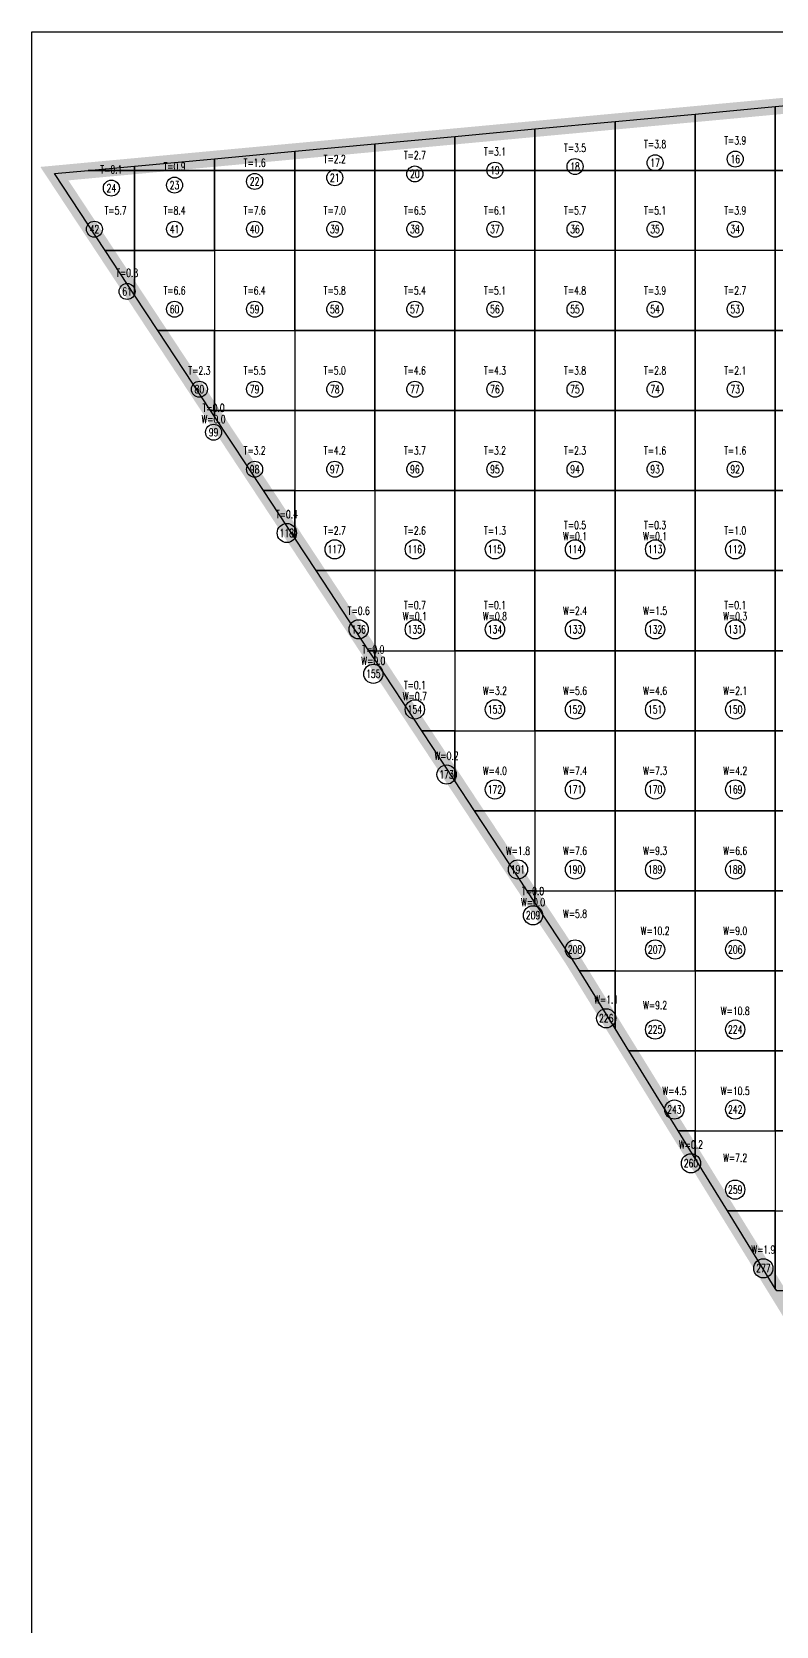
# Model space of a CAD drawing. Extents: x 4283 to 40403, y 1134 to 1764.
# Drawn here: x 12062 to 12108.4, y 1574.5 to 1674.1 of the extents above; entities that cross this region are included whole.
import ezdxf
from ezdxf.enums import TextEntityAlignment as Align

# ---------------------------------------------------------------- set-up
doc = ezdxf.new("R2010")
doc.units = 0
for name, color, linetype in [('tdz_13-3方格网', 2, 'Continuous'), ('tdz_13-3方格网计算', 7, 'Continuous'), ('tdz_土方计算图', 7, 'Continuous'), ('tdz_格田', 6, 'Continuous')]:
    doc.layers.add(name, color=color, linetype=linetype)
doc.styles.add('GLandNum', font='txt_____.ttf', dxfattribs={"width": 0.7, "height": 0.5})

msp = doc.modelspace()

# ---------------------------------------------------------------- linework, layer by layer
at = {"layer": 'tdz_13-3方格网', "linetype": 'Continuous'}
for points in [[(12108.392, 1669.424, 3395.917), (12108.392, 1665.434, 3396.079), (12103.392, 1665.434, 3396.137), (12103.392, 1668.959, 3396.042)], [(12113.392, 1669.889, 3395.789), (12113.392, 1665.434, 3395.789), (12108.392, 1665.434, 3396.079), (12108.392, 1669.424, 3395.917)], [(12098.392, 1668.493, 3396.162), (12098.392, 1665.434, 3396.254), (12093.392, 1665.434, 3396.368), (12093.392, 1668.028, 3396.282)], [(12103.392, 1668.959, 3396.042), (12103.392, 1665.434, 3396.137), (12098.392, 1665.434, 3396.254), (12098.392, 1668.493, 3396.162)], [(12088.392, 1667.563, 3396.401), (12088.392, 1665.434, 3396.472), (12083.392, 1665.434, 3396.576), (12083.392, 1667.098, 3396.521)], [(12093.392, 1668.028, 3396.282), (12093.392, 1665.434, 3396.368), (12088.392, 1665.434, 3396.472), (12088.392, 1667.563, 3396.401)], [(12078.392, 1666.633, 3396.641), (12078.392, 1665.434, 3396.681), (12073.392, 1665.434, 3396.785), (12073.392, 1666.168, 3396.761)], [(12083.392, 1667.098, 3396.521), (12083.392, 1665.434, 3396.576), (12078.392, 1665.434, 3396.681), (12078.392, 1666.633, 3396.641)], [(12065.506, 1665.434, 3396.949), (12068.392, 1665.434, 3396.889), (12068.392, 1660.434, 3397.037), (12066.557, 1660.434, 3397.079), (12063.392, 1665.237, 3397)], [(12068.392, 1665.702, 3396.88), (12068.392, 1665.434, 3396.889), (12065.506, 1665.434, 3396.949)], [(12073.392, 1666.168, 3396.761), (12073.392, 1665.434, 3396.785), (12068.392, 1665.434, 3396.889), (12068.392, 1665.702, 3396.88)], [(12068.392, 1660.434, 3397.037), (12068.392, 1665.434, 3396.889), (12073.392, 1665.434, 3396.785), (12073.392, 1660.434, 3396.959)], [(12073.392, 1660.434, 3396.959), (12073.392, 1665.434, 3396.785), (12078.392, 1665.434, 3396.681), (12078.392, 1660.434, 3396.855)], [(12078.392, 1660.434, 3396.855), (12078.392, 1665.434, 3396.681), (12083.392, 1665.434, 3396.576), (12083.392, 1660.434, 3396.739)], [(12083.392, 1660.434, 3396.739), (12083.392, 1665.434, 3396.576), (12088.392, 1665.434, 3396.472), (12088.392, 1660.434, 3396.623)], [(12088.392, 1660.434, 3396.623), (12088.392, 1665.434, 3396.472), (12093.392, 1665.434, 3396.368), (12093.392, 1660.434, 3396.506)], [(12093.392, 1660.434, 3396.506), (12093.392, 1665.434, 3396.368), (12098.392, 1665.434, 3396.254), (12098.392, 1660.434, 3396.389)], [(12098.392, 1660.434, 3396.389), (12098.392, 1665.434, 3396.254), (12103.392, 1665.434, 3396.137), (12103.392, 1660.434, 3396.306)], [(12103.392, 1660.434, 3396.306), (12103.392, 1665.434, 3396.137), (12108.392, 1665.434, 3396.079), (12108.392, 1660.434, 3396.246)], [(12108.392, 1660.434, 3396.246), (12108.392, 1665.434, 3396.079), (12113.392, 1665.434, 3395.789), (12113.392, 1660.434, 3396.144)], [(12066.557, 1660.434, 3397.079), (12068.392, 1660.434, 3397.037), (12068.392, 1657.649, 3397.125)], [(12068.392, 1657.649, 3397.125), (12068.392, 1660.434, 3397.037), (12073.392, 1660.434, 3396.959), (12073.392, 1655.434, 3397.078), (12069.852, 1655.434, 3397.161)], [(12073.392, 1660.434, 3396.959), (12073.392, 1655.434, 3397.078), (12078.392, 1655.434, 3396.992), (12078.392, 1660.434, 3396.855)], [(12078.392, 1660.434, 3396.855), (12078.392, 1655.434, 3396.992), (12083.392, 1655.434, 3396.875), (12083.392, 1660.434, 3396.739)], [(12083.392, 1660.434, 3396.739), (12083.392, 1655.434, 3396.875), (12088.392, 1655.434, 3396.758), (12088.392, 1660.434, 3396.623)], [(12088.392, 1660.434, 3396.623), (12088.392, 1655.434, 3396.758), (12093.392, 1655.434, 3396.641), (12093.392, 1660.434, 3396.506)], [(12093.392, 1660.434, 3396.506), (12093.392, 1655.434, 3396.641), (12098.392, 1655.434, 3396.524), (12098.392, 1660.434, 3396.389)], [(12098.392, 1660.434, 3396.389), (12098.392, 1655.434, 3396.524), (12103.392, 1655.434, 3396.473), (12103.392, 1660.434, 3396.306)], [(12103.392, 1660.434, 3396.306), (12103.392, 1655.434, 3396.473), (12108.392, 1655.434, 3396.341), (12108.392, 1660.434, 3396.246)], [(12108.392, 1660.434, 3396.246), (12108.392, 1655.434, 3396.341), (12113.392, 1655.434, 3396.205), (12113.392, 1660.434, 3396.144)], [(12069.852, 1655.434, 3397.161), (12073.392, 1655.434, 3397.078), (12073.392, 1650.434, 3397.235), (12073.146, 1650.434, 3397.243)], [(12073.392, 1650.434, 3397.235), (12073.392, 1655.434, 3397.078), (12078.392, 1655.434, 3396.992), (12078.392, 1650.434, 3397.119)], [(12078.392, 1655.434, 3396.992), (12078.392, 1650.434, 3397.119), (12083.392, 1650.434, 3397.013), (12083.392, 1655.434, 3396.875)], [(12083.392, 1655.434, 3396.875), (12083.392, 1650.434, 3397.013), (12088.392, 1650.434, 3396.895), (12088.392, 1655.434, 3396.758)], [(12088.392, 1655.434, 3396.758), (12088.392, 1650.434, 3396.895), (12093.392, 1650.434, 3396.776), (12093.392, 1655.434, 3396.641)], [(12093.392, 1655.434, 3396.641), (12093.392, 1650.434, 3396.776), (12098.392, 1650.434, 3396.688), (12098.392, 1655.434, 3396.524)], [(12098.392, 1655.434, 3396.524), (12098.392, 1650.434, 3396.688), (12103.392, 1650.434, 3396.596), (12103.392, 1655.434, 3396.473)], [(12103.392, 1655.434, 3396.473), (12103.392, 1650.434, 3396.596), (12108.392, 1650.434, 3396.458), (12108.392, 1655.434, 3396.341)], [(12108.392, 1655.434, 3396.341), (12108.392, 1650.434, 3396.458), (12113.392, 1650.434, 3396.32), (12113.392, 1655.434, 3396.205)], [(12073.146, 1650.434, 3397.243), (12073.392, 1650.434, 3397.235), (12073.392, 1650.061, 3397.249)], [(12073.392, 1650.061, 3397.249), (12073.392, 1650.434, 3397.235), (12078.392, 1650.434, 3397.119), (12078.392, 1645.434, 3397.262), (12076.441, 1645.434, 3397.325)], [(12078.392, 1650.434, 3397.119), (12078.392, 1645.434, 3397.262), (12083.392, 1645.434, 3397.142), (12083.392, 1650.434, 3397.013)], [(12083.392, 1650.434, 3397.013), (12083.392, 1645.434, 3397.142), (12088.392, 1645.434, 3397.036), (12088.392, 1650.434, 3396.895)], [(12088.392, 1650.434, 3396.895), (12088.392, 1645.434, 3397.036), (12093.392, 1645.434, 3396.949), (12093.392, 1650.434, 3396.776)], [(12093.392, 1650.434, 3396.776), (12093.392, 1645.434, 3396.949), (12098.392, 1645.434, 3396.867), (12098.392, 1650.434, 3396.688)], [(12098.392, 1650.434, 3396.688), (12098.392, 1645.434, 3396.867), (12103.392, 1645.434, 3396.728), (12103.392, 1650.434, 3396.596)], [(12103.392, 1650.434, 3396.596), (12103.392, 1645.434, 3396.728), (12108.392, 1645.434, 3396.571), (12108.392, 1650.434, 3396.458)], [(12108.392, 1650.434, 3396.458), (12108.392, 1645.434, 3396.571), (12113.392, 1645.434, 3396.434), (12113.392, 1650.434, 3396.32)], [(12076.441, 1645.434, 3397.325), (12078.392, 1645.434, 3397.262), (12078.392, 1642.473, 3397.374)], [(12078.392, 1642.473, 3397.374), (12078.392, 1645.434, 3397.262), (12083.392, 1645.434, 3397.142), (12083.392, 1640.434, 3397.288), (12079.736, 1640.434, 3397.407)], [(12083.392, 1645.434, 3397.142), (12083.392, 1640.434, 3397.288), (12088.392, 1640.434, 3397.206), (12088.392, 1645.434, 3397.036)], [(12088.392, 1645.434, 3397.036), (12088.392, 1640.434, 3397.206), (12093.392, 1640.434, 3397.134), (12093.392, 1645.434, 3396.949)], [(12093.392, 1645.434, 3396.949), (12093.392, 1640.434, 3397.134), (12098.392, 1640.434, 3397.051), (12098.392, 1645.434, 3396.867)], [(12098.392, 1645.434, 3396.867), (12098.392, 1640.434, 3397.051), (12103.392, 1640.434, 3396.868), (12103.392, 1645.434, 3396.728)], [(12103.392, 1645.434, 3396.728), (12103.392, 1640.434, 3396.868), (12108.392, 1640.434, 3396.702), (12108.392, 1645.434, 3396.571)], [(12108.392, 1645.434, 3396.571), (12108.392, 1640.434, 3396.702), (12113.392, 1640.434, 3396.547), (12113.392, 1645.434, 3396.434)], [(12079.736, 1640.434, 3397.407), (12083.392, 1640.434, 3397.288), (12083.392, 1635.434, 3397.478), (12083.03, 1635.434, 3397.49)], [(12083.392, 1640.434, 3397.288), (12083.392, 1635.434, 3397.478), (12088.392, 1635.434, 3397.411), (12088.392, 1640.434, 3397.206)], [(12088.392, 1640.434, 3397.206), (12088.392, 1635.434, 3397.411), (12093.392, 1635.434, 3397.383), (12093.392, 1640.434, 3397.134)], [(12093.392, 1640.434, 3397.134), (12093.392, 1635.434, 3397.383), (12098.392, 1635.434, 3397.28), (12098.392, 1640.434, 3397.051)], [(12098.392, 1640.434, 3397.051), (12098.392, 1635.434, 3397.28), (12103.392, 1635.434, 3397.048), (12103.392, 1640.434, 3396.868)], [(12103.392, 1640.434, 3396.868), (12103.392, 1635.434, 3397.048), (12108.392, 1635.434, 3396.857), (12108.392, 1640.434, 3396.702)], [(12108.392, 1640.434, 3396.702), (12108.392, 1635.434, 3396.857), (12113.392, 1635.434, 3396.675), (12113.392, 1640.434, 3396.547)], [(12083.03, 1635.434, 3397.49), (12083.392, 1635.434, 3397.478), (12083.392, 1634.885, 3397.499)], [(12083.392, 1634.885, 3397.499), (12083.392, 1635.434, 3397.478), (12088.392, 1635.434, 3397.411), (12088.392, 1630.434, 3397.504), (12086.325, 1630.434, 3397.572)], [(12088.392, 1635.434, 3397.411), (12088.392, 1630.434, 3397.504), (12093.392, 1630.434, 3397.605), (12093.392, 1635.434, 3397.383)], [(12093.392, 1635.434, 3397.383), (12093.392, 1630.434, 3397.605), (12098.392, 1630.434, 3397.509), (12098.392, 1635.434, 3397.28)], [(12098.392, 1635.434, 3397.28), (12098.392, 1630.434, 3397.509), (12103.392, 1630.434, 3397.261), (12103.392, 1635.434, 3397.048)], [(12103.392, 1635.434, 3397.048), (12103.392, 1630.434, 3397.261), (12108.392, 1630.434, 3397.006), (12108.392, 1635.434, 3396.857)], [(12108.392, 1635.434, 3396.857), (12108.392, 1630.434, 3397.006), (12113.392, 1630.434, 3396.817), (12113.392, 1635.434, 3396.675)], [(12086.325, 1630.434, 3397.572), (12088.392, 1630.434, 3397.504), (12088.392, 1627.297, 3397.623)], [(12088.392, 1627.297, 3397.623), (12088.392, 1630.434, 3397.504), (12093.392, 1630.434, 3397.605), (12093.392, 1625.434, 3397.651), (12089.62, 1625.434, 3397.654)], [(12093.392, 1630.434, 3397.605), (12093.392, 1625.434, 3397.651), (12098.392, 1625.434, 3397.714), (12098.392, 1630.434, 3397.509)], [(12098.392, 1630.434, 3397.509), (12098.392, 1625.434, 3397.714), (12103.392, 1625.434, 3397.459), (12103.392, 1630.434, 3397.261)], [(12103.392, 1630.434, 3397.261), (12103.392, 1625.434, 3397.459), (12108.392, 1625.434, 3397.205), (12108.392, 1630.434, 3397.006)], [(12108.392, 1630.434, 3397.006), (12108.392, 1625.434, 3397.205), (12113.392, 1625.434, 3396.952), (12113.392, 1630.434, 3396.817)], [(12089.62, 1625.434, 3397.654), (12093.392, 1625.434, 3397.651), (12093.392, 1620.434, 3397.72), (12092.914, 1620.434, 3397.736)], [(12093.392, 1625.434, 3397.651), (12093.392, 1620.434, 3397.72), (12098.392, 1620.434, 3397.836), (12098.392, 1625.434, 3397.714)], [(12098.392, 1625.434, 3397.714), (12098.392, 1620.434, 3397.836), (12103.392, 1620.434, 3397.655), (12103.392, 1625.434, 3397.459)], [(12103.392, 1625.434, 3397.459), (12103.392, 1620.434, 3397.655), (12108.392, 1620.434, 3397.401), (12108.392, 1625.434, 3397.205)], [(12108.392, 1625.434, 3397.205), (12108.392, 1620.434, 3397.401), (12113.392, 1620.434, 3397.151), (12113.392, 1625.434, 3396.952)], [(12092.914, 1620.434, 3397.736), (12093.392, 1620.434, 3397.72), (12093.392, 1619.709, 3397.748)], [(12093.392, 1619.709, 3397.748), (12093.392, 1620.434, 3397.72), (12098.392, 1620.434, 3397.836), (12098.392, 1615.434, 3397.881), (12096.178, 1615.434, 3397.807), (12095.739, 1616.147, 3397.806)], [(12098.392, 1620.434, 3397.836), (12098.392, 1615.434, 3397.881), (12103.392, 1615.434, 3397.851), (12103.392, 1620.434, 3397.655)], [(12103.392, 1620.434, 3397.655), (12103.392, 1615.434, 3397.851), (12108.392, 1615.434, 3397.6), (12108.392, 1620.434, 3397.401)], [(12108.392, 1620.434, 3397.401), (12108.392, 1615.434, 3397.6), (12113.392, 1615.434, 3397.329), (12113.392, 1620.434, 3397.151)], [(12096.178, 1615.434, 3397.807), (12098.392, 1615.434, 3397.881), (12098.392, 1611.839, 3397.809)], [(12098.392, 1611.839, 3397.809), (12098.392, 1615.434, 3397.881), (12103.392, 1615.434, 3397.851), (12103.392, 1610.434, 3398.007), (12099.257, 1610.434, 3397.81)], [(12103.392, 1615.434, 3397.851), (12103.392, 1610.434, 3398.007), (12108.392, 1610.434, 3397.746), (12108.392, 1615.434, 3397.6)], [(12108.392, 1615.434, 3397.6), (12108.392, 1610.434, 3397.746), (12113.392, 1610.434, 3397.479), (12113.392, 1615.434, 3397.329)], [(12099.257, 1610.434, 3397.81), (12103.392, 1610.434, 3398.007), (12103.392, 1605.434, 3397.92), (12102.336, 1605.434, 3397.813)], [(12103.392, 1610.434, 3398.007), (12103.392, 1605.434, 3397.92), (12108.392, 1605.434, 3397.89), (12108.392, 1610.434, 3397.746)], [(12108.392, 1610.434, 3397.746), (12108.392, 1605.434, 3397.89), (12113.392, 1605.434, 3397.678), (12113.392, 1610.434, 3397.479)], [(12102.336, 1605.434, 3397.813), (12103.392, 1605.434, 3397.92), (12103.392, 1603.719, 3397.814)], [(12103.392, 1603.719, 3397.814), (12103.392, 1605.434, 3397.92), (12108.392, 1605.434, 3397.89), (12108.392, 1600.434, 3398), (12105.415, 1600.434, 3397.816)], [(12108.392, 1605.434, 3397.89), (12108.392, 1600.434, 3398), (12113.392, 1600.434, 3397.823), (12113.392, 1605.434, 3397.678)], [(12105.415, 1600.434, 3397.816), (12108.392, 1600.434, 3398), (12108.392, 1595.599, 3397.818)], [(12108.392, 1595.599, 3397.818), (12108.392, 1600.434, 3398), (12113.392, 1600.434, 3397.823), (12113.392, 1595.434, 3397.978), (12108.493, 1595.434, 3397.819)]]:
    msp.add_polyline3d(points, close=True, dxfattribs=at)
at = {"layer": 'tdz_13-3方格网计算', "color": 7, "linetype": 'Continuous'}
for centre, radius in [((12100.892, 1665.913), 0.5), ((12105.892, 1666.146), 0.5), ((12075.892, 1664.75), 0.5), ((12080.892, 1664.983), 0.5), ((12085.892, 1665.216), 0.5), ((12090.892, 1665.448), 0.5), ((12095.892, 1665.681), 0.5), ((12066.949, 1664.334), 0.5), ((12070.892, 1664.518), 0.5), ((12065.892, 1661.767), 0.5), ((12070.892, 1661.767), 0.5), ((12075.892, 1661.767), 0.5), ((12080.892, 1661.767), 0.5), ((12085.892, 1661.767), 0.5), ((12090.892, 1661.767), 0.5), ((12095.892, 1661.767), 0.5), ((12100.892, 1661.767), 0.5), ((12105.892, 1661.767), 0.5), ((12067.933, 1657.875), 0.5), ((12070.892, 1656.767), 0.5), ((12075.892, 1656.767), 0.5), ((12080.892, 1656.767), 0.5), ((12085.892, 1656.767), 0.5), ((12090.892, 1656.767), 0.5), ((12095.892, 1656.767), 0.5), ((12100.892, 1656.767), 0.5), ((12105.892, 1656.767), 0.5), ((12072.445, 1651.767), 0.5), ((12075.892, 1651.767), 0.5), ((12080.892, 1651.767), 0.5), ((12085.892, 1651.767), 0.5), ((12090.892, 1651.767), 0.5), ((12095.892, 1651.767), 0.5), ((12100.892, 1651.767), 0.5), ((12105.892, 1651.767), 0.5), ((12073.33, 1649.081), 0.5), ((12075.892, 1646.767), 0.5), ((12080.892, 1646.767), 0.5), ((12085.892, 1646.767), 0.5), ((12090.892, 1646.767), 0.5), ((12095.892, 1646.767), 0.5), ((12100.892, 1646.767), 0.5), ((12105.892, 1646.767), 0.5), ((12077.904, 1642.787), 0.6), ((12080.892, 1641.767), 0.6), ((12085.892, 1641.767), 0.6), ((12090.892, 1641.767), 0.6), ((12095.892, 1641.767), 0.6), ((12100.892, 1641.767), 0.6), ((12105.892, 1641.767), 0.6), ((12082.387, 1636.767), 0.6), ((12085.892, 1636.767), 0.6), ((12090.892, 1636.767), 0.6), ((12095.892, 1636.767), 0.6), ((12100.892, 1636.767), 0.6), ((12105.892, 1636.767), 0.6), ((12083.301, 1633.993), 0.6), ((12085.892, 1631.767), 0.6), ((12090.892, 1631.767), 0.6), ((12095.892, 1631.767), 0.6), ((12100.892, 1631.767), 0.6), ((12105.892, 1631.767), 0.6), ((12087.875, 1627.699), 0.6), ((12090.892, 1626.767), 0.6), ((12095.892, 1626.767), 0.6), ((12100.892, 1626.767), 0.6), ((12105.892, 1626.767), 0.6), ((12092.329, 1621.767), 0.6), ((12095.892, 1621.767), 0.6), ((12100.892, 1621.767), 0.6), ((12105.892, 1621.767), 0.6), ((12093.272, 1618.905), 0.6), ((12095.892, 1616.767), 0.6), ((12100.892, 1616.767), 0.6), ((12105.892, 1616.767), 0.6), ((12097.838, 1612.47), 0.6), ((12100.892, 1611.767), 0.6), ((12105.892, 1611.767), 0.6), ((12102.094, 1606.767), 0.6), ((12105.892, 1606.767), 0.6), ((12103.128, 1603.41), 0.6), ((12105.892, 1601.767), 0.6), ((12107.647, 1596.85), 0.6)]:
    msp.add_circle(centre, radius, dxfattribs=at)
at = {"layer": 'tdz_土方计算图', "linetype": 'Continuous'}
for points in [[(12061.99, 1674.092), (12191.99, 1674.092)], [(12061.99, 1514.092), (12061.99, 1514.092), (12061.99, 1674.092), (12061.99, 1674.092)]]:
    msp.add_lwpolyline(points, dxfattribs=at)
at = {"layer": 'tdz_格田', "linetype": 'Continuous', "lineweight": 60, "const_width": 1}
msp.add_lwpolyline([(12120.809, 1575.434), (12095.739, 1616.147), (12063.392, 1665.237), (12144.155, 1672.751), (12164.152, 1642.891), (12190.588, 1582.593), (12120.809, 1575.434)], close=True, dxfattribs=at)

# ---------------------------------------------------------------- texts
at = {"layer": 'tdz_13-3方格网计算', "color": 2, "linetype": 'Continuous', "style": 'GLandNum', "width": 0.7}
for s, p in [('T=3.8', (12100.892, 1667.08)), ('T=3.9', (12105.892, 1667.313)), ('T=2.2', (12080.892, 1666.15)), ('T=2.7', (12085.892, 1666.382)), ('T=3.1', (12090.892, 1666.615)), ('T=3.5', (12095.892, 1666.847)), ('T=0.1', (12066.949, 1665.501)), ('T=0.9', (12070.892, 1665.684)), ('T=1.6', (12075.892, 1665.917)), ('T=5.7', (12067.212, 1662.934)), ('T=8.4', (12070.892, 1662.934)), ('T=7.6', (12075.892, 1662.934)), ('T=7.0', (12080.892, 1662.934)), ('T=6.5', (12085.892, 1662.934)), ('T=6.1', (12090.892, 1662.934)), ('T=5.7', (12095.892, 1662.934)), ('T=5.1', (12100.892, 1662.934)), ('T=3.9', (12105.892, 1662.934)), ('T=0.8', (12067.933, 1659.042)), ('T=6.6', (12070.892, 1657.934)), ('T=6.4', (12075.892, 1657.934)), ('T=5.8', (12080.892, 1657.934)), ('T=5.4', (12085.892, 1657.934)), ('T=5.1', (12090.892, 1657.934)), ('T=4.8', (12095.892, 1657.934)), ('T=3.9', (12100.892, 1657.934)), ('T=2.7', (12105.892, 1657.934)), ('T=2.3', (12072.445, 1652.934)), ('T=5.5', (12075.892, 1652.934)), ('T=5.0', (12080.892, 1652.934)), ('T=4.6', (12085.892, 1652.934)), ('T=4.3', (12090.892, 1652.934)), ('T=3.8', (12095.892, 1652.934)), ('T=2.8', (12100.892, 1652.934)), ('T=2.1', (12105.892, 1652.934)), ('T=0.0', (12073.33, 1650.598)), ('T=3.2', (12075.892, 1647.934)), ('T=4.2', (12080.892, 1647.934)), ('T=3.7', (12085.892, 1647.934)), ('T=3.2', (12090.892, 1647.934)), ('T=2.3', (12095.892, 1647.934)), ('T=1.6', (12100.892, 1647.934)), ('T=1.6', (12105.892, 1647.934)), ('T=0.4', (12077.904, 1643.954)), ('T=0.5', (12095.892, 1643.284)), ('T=0.3', (12100.892, 1643.284)), ('T=2.7', (12080.892, 1642.934)), ('T=2.6', (12085.892, 1642.934)), ('T=1.3', (12090.892, 1642.934)), ('T=1.0', (12105.892, 1642.934)), ('T=0.7', (12085.892, 1638.284)), ('T=0.1', (12090.892, 1638.284)), ('T=0.1', (12105.892, 1638.284)), ('T=0.6', (12082.387, 1637.934)), ('T=0.0', (12083.301, 1635.51)), ('T=0.1', (12085.892, 1633.284)), ('T=0.0', (12093.272, 1620.422))]:
    msp.add_text(s, height=0.5, dxfattribs=at).set_placement(p, align=Align.MIDDLE_CENTER)
at = {"layer": 'tdz_13-3方格网计算', "color": 7, "linetype": 'Continuous', "style": 'GLandNum', "width": 0.7}
for s, p in [('16', (12105.892, 1666.146)), ('21', (12080.892, 1664.983)), ('20', (12085.892, 1665.216)), ('19', (12090.892, 1665.448)), ('18', (12095.892, 1665.681)), ('17', (12100.892, 1665.913)), ('24', (12066.949, 1664.334)), ('23', (12070.892, 1664.518)), ('22', (12075.892, 1664.75)), ('42', (12065.892, 1661.767)), ('41', (12070.892, 1661.767)), ('40', (12075.892, 1661.767)), ('39', (12080.892, 1661.767)), ('38', (12085.892, 1661.767)), ('37', (12090.892, 1661.767)), ('36', (12095.892, 1661.767)), ('35', (12100.892, 1661.767)), ('34', (12105.892, 1661.767)), ('61', (12067.933, 1657.875)), ('60', (12070.892, 1656.767)), ('59', (12075.892, 1656.767)), ('58', (12080.892, 1656.767)), ('57', (12085.892, 1656.767)), ('56', (12090.892, 1656.767)), ('55', (12095.892, 1656.767)), ('54', (12100.892, 1656.767)), ('53', (12105.892, 1656.767)), ('80', (12072.445, 1651.767)), ('79', (12075.892, 1651.767)), ('78', (12080.892, 1651.767)), ('77', (12085.892, 1651.767)), ('76', (12090.892, 1651.767)), ('75', (12095.892, 1651.767)), ('74', (12100.892, 1651.767)), ('73', (12105.892, 1651.767)), ('99', (12073.33, 1649.081)), ('98', (12075.892, 1646.767)), ('97', (12080.892, 1646.767)), ('96', (12085.892, 1646.767)), ('95', (12090.892, 1646.767)), ('94', (12095.892, 1646.767)), ('93', (12100.892, 1646.767)), ('92', (12105.892, 1646.767)), ('118', (12077.904, 1642.787)), ('117', (12080.892, 1641.767)), ('116', (12085.892, 1641.767)), ('115', (12090.892, 1641.767)), ('114', (12095.892, 1641.767)), ('113', (12100.892, 1641.767)), ('112', (12105.892, 1641.767)), ('136', (12082.387, 1636.767)), ('135', (12085.892, 1636.767)), ('134', (12090.892, 1636.767)), ('133', (12095.892, 1636.767)), ('132', (12100.892, 1636.767)), ('131', (12105.892, 1636.767)), ('155', (12083.301, 1633.993)), ('154', (12085.892, 1631.767)), ('153', (12090.892, 1631.767)), ('152', (12095.892, 1631.767)), ('151', (12100.892, 1631.767)), ('150', (12105.892, 1631.767)), ('173', (12087.875, 1627.699)), ('172', (12090.892, 1626.767)), ('171', (12095.892, 1626.767)), ('170', (12100.892, 1626.767)), ('169', (12105.892, 1626.767)), ('191', (12092.329, 1621.767)), ('190', (12095.892, 1621.767)), ('189', (12100.892, 1621.767)), ('188', (12105.892, 1621.767)), ('209', (12093.272, 1618.905)), ('208', (12095.892, 1616.767)), ('207', (12100.892, 1616.767)), ('206', (12105.892, 1616.767)), ('226', (12097.838, 1612.47)), ('225', (12100.892, 1611.767)), ('224', (12105.892, 1611.767)), ('243', (12102.094, 1606.767)), ('242', (12105.892, 1606.767)), ('260', (12103.128, 1603.41)), ('259', (12105.892, 1601.767)), ('277', (12107.647, 1596.85))]:
    msp.add_text(s, height=0.5, dxfattribs=at).set_placement(p, align=Align.MIDDLE_CENTER)
at = {"layer": 'tdz_13-3方格网计算', "color": 173, "linetype": 'Continuous', "style": 'GLandNum', "width": 0.7}
for s, p in [('W=0.0', (12073.33, 1649.898)), ('W=0.1', (12095.892, 1642.584)), ('W=0.1', (12100.892, 1642.584)), ('W=0.1', (12085.892, 1637.584)), ('W=0.8', (12090.892, 1637.584)), ('W=2.4', (12095.892, 1637.934)), ('W=1.5', (12100.892, 1637.934)), ('W=0.3', (12105.892, 1637.584)), ('W=0.0', (12083.301, 1634.81)), ('W=0.7', (12085.892, 1632.584)), ('W=3.2', (12090.892, 1632.934)), ('W=5.6', (12095.892, 1632.934)), ('W=4.6', (12100.892, 1632.934)), ('W=2.1', (12105.892, 1632.934)), ('W=0.2', (12087.875, 1628.866)), ('W=4.0', (12090.892, 1627.934)), ('W=7.4', (12095.892, 1627.934)), ('W=7.3', (12100.892, 1627.934)), ('W=4.2', (12105.892, 1627.934)), ('W=1.8', (12092.329, 1622.934)), ('W=7.6', (12095.892, 1622.934)), ('W=9.3', (12100.892, 1622.934)), ('W=6.6', (12105.892, 1622.934)), ('W=0.0', (12093.272, 1619.722)), ('W=5.8', (12095.892, 1619.003)), ('W=10.2', (12100.892, 1617.934)), ('W=9.0', (12105.892, 1617.934)), ('W=1.1', (12097.838, 1613.637)), ('W=9.2', (12100.892, 1613.285)), ('W=10.8', (12105.892, 1612.934)), ('W=4.5', (12102.094, 1607.934)), ('W=10.5', (12105.892, 1607.934)), ('W=0.2', (12103.128, 1604.576)), ('W=7.2', (12105.892, 1603.755)), ('W=1.9', (12107.647, 1598.016))]:
    msp.add_text(s, height=0.5, dxfattribs=at).set_placement(p, align=Align.MIDDLE_CENTER)

doc.saveas('drawing.dxf')
